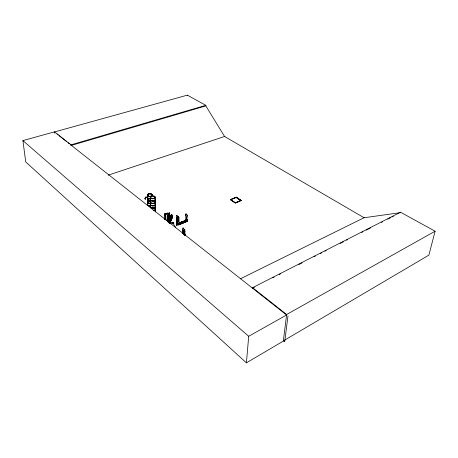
<?xml version="1.0" encoding="UTF-8"?>
<svg xmlns="http://www.w3.org/2000/svg" width="458" height="458" viewBox="0 0 458 458"><rect width="100%" height="100%" fill="white"/><g stroke="black" fill="none" stroke-linecap="round" stroke-linejoin="round"><path stroke-width="0.69" d="M167.136 220.842L167.508 215.678M167.25 220.796L167.256 215.821L167.353 221.729M167.496 221.701L167.479 215.993C166.615 215.031 169.145 216.686 169.374 217.115M172.168 215.1L171.67 216.325L171.91 217.046L170.989 219.33L170.181 219.995L169.426 219.416L169.42 218.123L170.342 215.844L170.914 215.747C171.87 213.067 171.223 216.245 169.912 215.495L169.168 217.321L169.202 219.508L168.796 220.109L168.04 219.519L167.639 218.3L168.023 214.888L168.017 216.033M167.983 214.899L168.836 215.506L168.767 216.691L169.643 217.693L169.649 223.418M169.3 217.573L169.506 223.447M169.443 223.441L169.277 222.485M169.529 223.464C170.061 221.5 164.479 219.788 169.38 222.617M167.204 218.884L167.485 220.229L169.38 221.701L169.386 217.086M176.433 215.277L178.878 217.149L178.838 221.752L178.803 217.178L176.433 215.277L176.404 219.869M176.479 225.342L176.485 217.476L177.423 217.373L177.418 217.974L176.479 218.071M176.679 225.496L176.719 217.653L177.607 217.373L177.338 217.481M177.126 225.073L177.189 217.195M177.332 225.233L177.383 217.395M178.282 223.246L179.513 224.3L178.282 223.246L177.372 223.744L178.689 224.895L187.591 221.185L187.402 220.321L186.509 220.693L186.498 221.162L185.456 220.384L185.364 219.84L186.257 219.474M178.523 224.769L177.372 223.624M178.889 222.994L180.12 224.048L178.889 222.994L179.794 222.622L181.024 223.67L179.794 222.622M180.601 222.29L181.832 223.338L180.601 222.29L181.505 221.912L182.736 222.96L181.505 221.912M183.011 232.99L182.954 232.624L182.324 233.282C183.194 232.922 183.481 232.601 183.446 232.721L183.435 233.391M182.565 230.013L182.645 233.07L182.565 230.013A0.939 0.464 67.7 0 1 182.696 228.891L183.034 227.866M183.784 233.717L182.954 232.624L182.33 232.882M183.097 233.488L183.16 233.935L183.778 233.677C184.064 232.612 182.273 234.09 183.784 233.277M183.246 232.498L183.24 233.168M183.2 233.506L183.349 230.632A0.939 0.464 67.7 0 0 183.252 229.326L183.274 228.25M183.492 233.368C184.116 232.235 182.261 233.282 183.418 232.836M183.721 233.225L183.715 233.546L182.988 232.91L183.4 232.653M183.91 234.668L184.54 234.004M183.979 234.639L183.916 234.267M184.66 229.332L184.849 230.706A0.945 0.464 67.6 0 1 184.946 232.017L184.792 234.897L184.231 234.456L184.156 231.393A0.945 0.464 67.6 0 1 184.288 230.271L184.385 229.223L184.774 229.406M184.751 235.326L184.689 234.874L185.313 234.611L185.387 235.114M185.364 219.84L185.358 220.43L186.595 221.351L186.893 216.554A1.368 0.698 67.8 0 0 186.916 214.939A1.368 0.698 67.8 0 0 185.748 214.075A1.368 0.698 67.8 0 0 185.719 215.689L185.788 215.661A1.368 0.698 67.8 0 1 185.811 214.046A1.368 0.698 67.8 0 1 186.984 214.911A1.368 0.698 67.8 0 1 186.961 216.525L186.715 220.779L185.822 220.189L185.788 215.661M185.313 234.611L184.689 235.194M187.333 95.722L187.339 95.155L54.582 131.921L54.725 133.301M186.979 220.573L186.853 219.445M186.263 220.138L177.269 223.807L186.681 220.264L186.698 219.273L187.076 219.554L187.059 220.544L186.601 220.292M187.402 220.321L187.396 220.79L178.374 224.575M181.219 222.433L182.124 222.536M283.353 340.878L428.877 255.146L435.1 231.21L400.51 212.214L400.412 212.661L364.07 217.733L224.563 136.478L205.837 105.901L205.854 105.323L187.339 95.155M165.43 218.666L164.37 219.113L164.983 218.477L164.983 218.867C166.952 218.26 164.737 222.828 165.286 216.485A0.91 0.435 68.6 0 0 165.224 215.186L165.172 215.208A0.91 0.435 68.6 0 1 165.286 216.485L165.241 219.296M183.246 233.488L183.349 230.632M230.357 199.682L236.265 197.129L241.274 200.467L235.355 203.066L230.357 199.682L236.236 197.284L240.96 200.621L236.225 197.467L230.66 199.711L235.389 202.722L240.971 200.444M235.355 203.066L235.389 202.722M236.225 197.467L236.265 197.129M400.51 212.214L252.576 287.681L252.535 288.174L254.442 287.206M435.1 231.21L286.634 314.503L283.325 341.09L246.415 362.845L248.7 336.275L22.9 140.6L54.313 131.904M164.703 213.869L164.651 214.796A0.91 0.435 68.6 0 0 164.548 215.907L164.594 215.89A0.91 0.435 68.6 0 1 164.697 214.779L164.954 213.783M165.441 219.216C165.979 217.705 163.924 219.033 165.704 219.359L165.092 219.605M165.098 218.684L165.493 218.535L165.493 219.193M154.478 196.986L154.495 196.671M153.98 196.808L154.575 196.694L154.558 197.049M151.111 197.976L150.911 198.217M151.638 194.627L151.14 194.644L151.621 194.438M151.724 194.679L151.071 194.753L151.306 194.387M150.785 198.119L151.22 198.068L150.922 197.948M184.792 234.273L184.837 233.883L185.084 234.754L184.86 234.038M184.774 234.576L185.026 234.777L184.826 234.267M186.652 219.777L186.709 219.508M186.795 219.508L186.95 219.76L186.629 219.588M148.014 195.675L148.295 195.841L147.986 195.91M287.979 315.917L284.716 341.805L283.496 340.798M165.493 218.535L165.138 218.752M186.927 219.491L186.641 219.84M169.323 221.661L169.569 220.75M169.105 222.811L168.836 222.599M186.692 219.582L187.076 219.554M169.391 222.771L169.741 223.155L170.542 223.057L169.391 222.771L172.918 223.12M170.158 222.783L170.508 223.161M170.37 222.863L172.884 222.891M171.704 216.325L172.242 215.083L171.395 214.459M171.052 220.653L170.279 221.672L172.385 217.367L172.271 216.726L170.37 215.334M169.065 217.31L169.809 215.483L169.145 217.487L170.41 215.289M167.542 221.735L168.04 220.521M169.283 217.481L170.136 215.666L169.139 218.1M167.926 221.14C172.099 224.254 168.103 221.975 167.828 220.716M169.58 223.292L172.082 217.195L169.557 223.269M169.637 223.43L169.844 222.416M169.718 223.475L172.385 217.367M169.826 223.487L172.3 217.367L172.305 216.731L171.75 216.308M173.279 222.788C174.006 221.672 174.166 224.243 173.301 223.309M181.213 222.502C181.843 223.521 182.456 221.786 181.248 222.462M154.558 196.94L154.38 196.642M165.098 214.75A3.355 2.084 -52.4 0 1 168.487 213.892L168.784 214.121A3.355 2.084 -52.4 0 0 165.395 214.974L165.092 215.317L164.536 214.854L164.886 214.459A3.916 2.433 -52.4 0 1 168.59 213.268L169.134 213.68M169.649 213.067L169.139 213.686L168.836 213.451L169.351 212.838L169.649 213.067L169.758 214.636L168.275 214.739L167.977 214.51L168.487 213.892M168.275 214.739L168.784 214.121M164.794 215.088L165.183 214.682A3.916 2.433 -52.4 0 1 168.887 213.497M154.466 197.072C153.459 196.974 154.924 197.123 154.443 196.648M167.199 215.867L168.012 216.107M178.603 224.683L187.494 220.979L186.664 220.367M178.677 224.889L178.265 224.557L187.328 221.008M248.7 336.275L286.571 315.007L70.303 144.51M182.026 222.634L181.248 222.565M272.848 277.806L274.113 277.159M279.191 274.565L280.462 273.913M298.868 264.518L302.04 262.898M314.096 256.738L315.367 256.091M320.445 253.497L321.716 252.85M324.888 251.224L326.159 250.578M340.122 243.45L343.294 241.83M346.466 240.21L347.736 239.557M361.7 232.429L362.971 231.782M366.142 230.162L370.585 227.889M381.371 222.382L382.642 221.735M387.72 219.142L390.892 217.521M392.163 216.869L393.433 216.222M364.03 217.71L364.356 217.59L240.284 278.842M151.615 194.805L151.443 194.398M184.757 234.925L185.376 234.662M183.984 234.319L184.603 234.055M184.231 234.456L184.837 234.874M178.603 224.563L179.513 224.185M180.12 223.933L181.024 223.556M181.832 223.218L182.736 222.846M178.511 224.752L187.505 221.054M178.666 224.872L187.568 221.185M184.156 231.393L184.276 234.433M185.461 219.914L186.354 219.542M177.275 223.819L186.349 220.012M186.349 220.269L177.429 223.939L185.954 220.71M187.499 220.39L186.601 220.762L185.822 220.189M184.345 229.412L184.631 229.24M183.309 228.473L183.057 227.958M241.274 200.467L235.378 202.905L230.368 199.499M167.485 220.229L167.17 218.895M168.796 216.674L169.208 217.373M167.273 220.687L167.353 220.911M164.37 218.718L164.983 218.477M164.72 218.884L164.594 215.89M165.258 219.004L165.252 218.346M165.149 219.336L165.767 219.096M165.767 219.485L165.155 219.731L165.092 219.29M108.225 175.151L224.844 136.387M54.582 131.921L70.984 144.848L205.854 105.323M205.837 105.901L71.042 145.484L70.984 144.848M151.478 194.759L151.449 194.455M167.977 214.51L169.758 214.636M164.777 213.749L165.086 213.932M148.169 203.037L148.06 203.037A2.502 1.334 -1.2 0 1 147.716 201.583A2.513 1.34 -1.2 0 0 147.871 202.928A2.513 1.34 -1.2 0 0 150.132 203.489M236.254 197.306L241.263 200.65M176.891 220.246L178.838 221.752M176.822 220.275L178.769 221.781M170.307 221.62L169.34 220.899L170.307 221.678M171.973 217.184L172.3 217.367M252.576 287.681L286.634 314.503M57.073 134.079L58.172 134.95M59.277 135.814L66.444 141.465M68.093 142.77L69.198 143.64M168.143 222.141L169.082 222.891M164.536 214.854L165.092 215.317M246.415 362.845L25.734 161.937L22.9 140.6M148.037 203.014L148.06 203.037A2.502 1.334 -1.2 0 0 150.774 203.392M164.972 213.863L165.132 214.167M172.912 223.006L175.643 227.466M169.351 212.838L169.46 214.407M164.428 218.769L164.433 219.084M165.704 219.044L165.704 219.359M165.218 214.367L165.172 215.208M150.682 198.36A2.525 1.328 -1.1 0 1 147.968 198.022A2.525 1.328 -1.1 0 1 147.596 196.556M150.745 201.039A2.553 1.357 -1.2 0 1 147.997 200.696A2.553 1.357 -1.2 0 1 147.625 199.207M150.728 200.879A2.519 1.334 -1.2 0 1 148.02 200.535A2.519 1.334 -1.2 0 1 147.653 199.07M150.693 198.783A2.525 1.334 -1.1 0 1 147.974 198.446A2.525 1.334 -1.1 0 1 147.608 196.98M150.699 198.657A2.559 1.351 -1.1 0 1 147.945 198.308A2.559 1.351 -1.1 0 1 147.573 196.826M150.745 201.171A2.553 1.357 -1.2 0 1 147.997 200.822A2.553 1.357 -1.2 0 1 147.625 199.333M150.699 198.526A2.559 1.351 -1.1 0 1 147.94 198.182A2.559 1.351 -1.1 0 1 147.568 196.694M150.739 201.297A2.519 1.334 -1.2 0 1 148.026 200.959A2.519 1.334 -1.2 0 1 147.659 199.488M150.774 203.255A2.508 1.34 -1.2 0 1 148.071 202.911A2.508 1.34 -1.2 0 1 147.705 201.44M150.172 205.585A2.508 1.345 -1.2 0 1 147.917 205.024A2.508 1.345 -1.2 0 1 147.751 203.684M150.178 206.003A2.508 1.345 -1.2 0 1 147.928 205.442A2.508 1.345 -1.2 0 1 147.762 204.096M150.178 205.877A2.542 1.363 -1.2 0 1 147.894 205.31A2.542 1.363 -1.2 0 1 147.728 203.947M150.178 205.745A2.542 1.363 -1.2 0 1 147.888 205.178A2.542 1.363 -1.2 0 1 147.722 203.821M150.138 203.701A2.508 1.34 -1.2 0 1 147.882 203.146A2.508 1.34 -1.2 0 1 147.716 201.812M154.936 201.526A2.53 1.351 -1 0 1 153.35 203.633A2.53 1.351 -1 0 1 150.361 202.087M154.964 201.371A2.565 1.368 -1 0 1 154.627 203.129A2.565 1.368 -1 0 1 151.335 203.295A2.565 1.368 -1 0 1 150.533 201.594M154.97 203.535A2.53 1.357 -1 0 1 153.384 205.648A2.53 1.357 -1 0 1 150.396 204.096M154.959 203.484A2.519 1.351 -1 0 1 153.384 205.59A2.519 1.351 -1 0 1 150.401 204.045M154.924 198.852A2.571 1.363 -1 0 1 154.592 200.604A2.571 1.363 -1 0 1 151.289 200.77A2.571 1.363 -1 0 1 150.487 199.081M154.93 201.108A2.53 1.351 -1 0 1 153.344 203.209A2.53 1.351 -1 0 1 150.35 201.663M154.901 199.012A2.536 1.345 -1 0 1 154.569 200.741A2.536 1.345 -1 0 1 151.312 200.902A2.536 1.345 -1 0 1 150.522 199.23M154.959 201.239A2.565 1.368 -1 0 1 154.627 202.997A2.565 1.368 -1 0 1 151.329 203.169A2.565 1.368 -1 0 1 150.533 201.468M154.924 198.726A2.576 1.363 -1 0 1 154.586 200.478A2.576 1.363 -1 0 1 151.283 200.644A2.576 1.363 -1 0 1 150.487 198.949M154.89 198.589A2.536 1.345 -1 0 1 154.564 200.318A2.536 1.345 -1 0 1 151.306 200.478A2.536 1.345 -1 0 1 150.516 198.812M155.039 208.63A2.513 1.363 -1.1 0 1 153.791 210.703M155.067 208.476A2.548 1.385 -1.1 0 1 153.796 210.577M154.964 203.856A2.519 1.351 -1 0 1 153.39 205.963A2.519 1.351 -1 0 1 150.407 204.417M155.073 210.611A2.513 1.374 -1.1 0 1 155.262 211.974M154.964 203.65A2.525 1.357 -1 0 1 153.384 205.762A2.525 1.357 -1 0 1 150.401 204.211M155.033 205.991A2.553 1.38 -1.1 0 1 153.43 208.144A2.553 1.38 -1.1 0 1 150.413 206.564M155.033 208.213A2.513 1.363 -1.1 0 1 155.222 209.575A2.513 1.363 -1.1 0 1 153.138 210.371M155.004 206.152A2.519 1.363 -1.1 0 1 153.424 208.27A2.519 1.363 -1.1 0 1 150.447 206.713M155.067 208.35A2.548 1.385 -1.1 0 1 153.796 210.451M155.027 205.865A2.553 1.38 -1.1 0 1 153.43 208.012A2.553 1.38 -1.1 0 1 150.407 206.438M154.999 205.734A2.519 1.357 -1.1 0 1 153.419 207.852A2.519 1.357 -1.1 0 1 150.442 206.295M155.073 210.697A2.513 1.374 -1.1 0 1 155.468 211.716M168.046 216.474L168.04 218.609L168.796 219.193L168.802 217.058L168.046 216.474M168.183 215.243L168.67 215.999L168.183 215.243M170.456 216.061L170.439 217.722L169.311 218.758L169.569 218.947L170.496 218.111L170.714 219.84L170.777 217.974L171.853 216.96L170.725 217.573L170.456 216.061M172.563 222.909C173.05 224.775 173.571 221.466 172.563 222.909M170.748 216.153L169.821 218.437L170.582 219.016L171.504 216.731L170.748 216.136M171.458 214.825L171.298 215.237L171.784 215.609L171.95 215.197L171.458 214.825M149.297 201.846L148.839 202.161L148.358 201.125L148.678 201.377A2.868 1.345 69.2 0 0 147.007 197.701A2.868 1.345 69.2 0 0 145.444 198.898L145.758 199.144L145.283 199.436L144.774 198.388L145.094 198.629A3.441 1.614 69.2 0 1 146.966 197.198A3.441 1.614 69.2 0 1 148.97 201.6L149.297 201.846M148.163 196.03A2.536 1.328 -1.1 0 0 152.314 195.222A2.536 1.328 -1.1 0 0 148.993 193.763A2.536 1.328 -1.1 0 0 148.163 196.03M148.169 196.236A2.525 1.322 -1.1 0 0 152.302 195.429A2.525 1.322 -1.1 0 0 148.999 193.974A2.525 1.322 -1.1 0 0 148.169 196.236M148.163 196.104A2.536 1.328 -1.1 0 0 152.314 195.297A2.536 1.328 -1.1 0 0 148.993 193.837A2.536 1.328 -1.1 0 0 148.163 196.104M151.1 198.297A2.548 1.345 -1 0 0 155.262 197.478A2.548 1.345 -1 0 0 151.919 196.001A2.548 1.345 -1 0 0 151.1 198.297M151.106 198.503A2.536 1.34 -1 0 0 155.256 197.684A2.536 1.34 -1 0 0 151.924 196.213A2.536 1.34 -1 0 0 151.106 198.503"/></g></svg>
